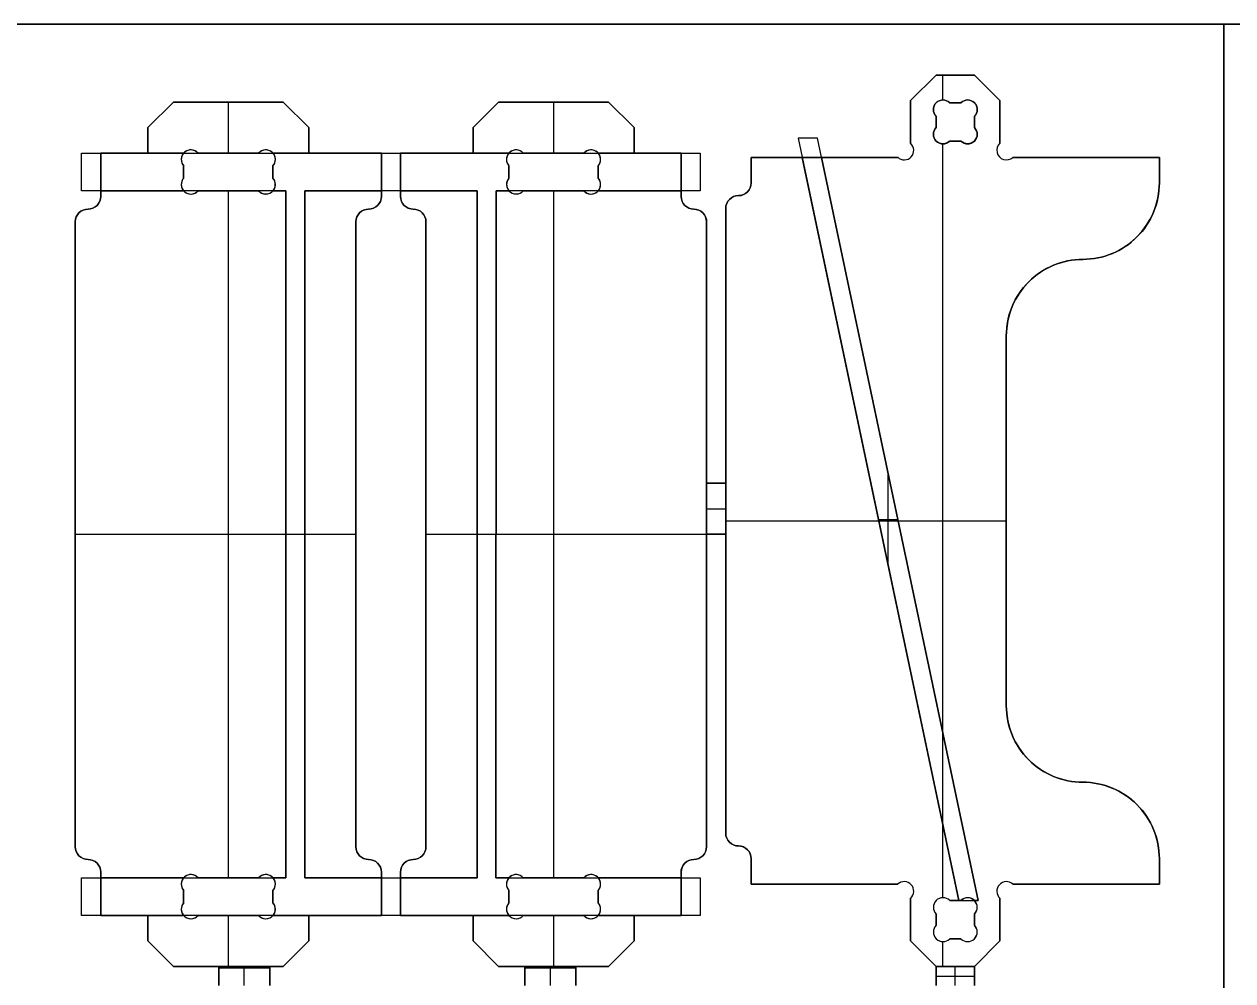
# Model space of a CAD drawing. Extents: x 0 to 96, y 0 to 48.
# Drawn here: x 24.48 to 48.17, y 29.24 to 48 of the extents above; entities that cross this region are included whole.
import ezdxf

# ---------------------------------------------------------------- set-up
doc = ezdxf.new("R2010")
doc.units = 0
doc.header["$MEASUREMENT"] = 0
for name, color, linetype in [('POCKETS_10_MM', 5, 'CONTINUOUS'), ('PROFILE_-_INSIDE', 30, 'CONTINUOUS'), ('PROFILE_-_OUTSIDE', 18, 'CONTINUOUS'), ('STOCK_PERIMETER', 1, 'CONTINUOUS'), ('TABS', 51, 'CONTINUOUS')]:
    doc.layers.add(name, color=color, linetype=linetype)

msp = doc.modelspace()

# ---------------------------------------------------------------- linework, layer by layer
at = {"layer": 'POCKETS_10_MM'}
for points in [[(42.801, 30.819), (43.184, 30.818), (40.031, 45.763), (39.654, 45.764)], [(25.608, 30.526), (25.608, 31.264), (29.61, 31.264), (29.613, 44.734), (25.608, 44.734), (25.608, 45.472), (37.733, 45.472), (37.733, 44.734), (33.731, 44.734), (33.729, 31.264), (37.733, 31.264), (37.733, 30.526)], [(29.986, 31.262), (33.361, 31.264), (33.358, 44.734), (29.983, 44.734)]]:
    msp.add_lwpolyline(points, close=True, dxfattribs=at)
at = {"layer": 'PROFILE_-_INSIDE'}
for p, q in [((27.889, 45.472), (29.077, 45.472)), ((35.452, 45.472), (34.264, 45.472)), ((27.608, 44.982), (27.608, 45.223)), ((29.358, 45.223), (29.358, 44.982)), ((33.983, 45.223), (33.983, 44.982)), ((35.733, 44.982), (35.733, 45.223)), ((29.077, 44.734), (27.889, 44.734)), ((34.264, 44.734), (35.452, 44.734)), ((29.077, 31.264), (27.889, 31.264)), ((34.264, 31.264), (35.452, 31.264)), ((27.608, 31.015), (27.608, 30.774)), ((29.358, 30.774), (29.358, 31.015)), ((33.983, 30.774), (33.983, 31.015)), ((35.733, 31.015), (35.733, 30.774)), ((27.889, 30.526), (29.077, 30.526)), ((35.452, 30.526), (34.264, 30.526))]:
    msp.add_line(p, q, dxfattribs=at)
for points in [[(42.358, 46.194, -1), (42.623, 46.459), (42.843, 46.459, -1), (43.108, 46.194), (43.108, 45.974, -1), (42.843, 45.709), (42.623, 45.709, -1), (42.358, 45.974)], [(42.358, 30.334, 1), (42.623, 30.069), (42.843, 30.069, 1), (43.108, 30.334), (43.108, 30.554, 1), (42.843, 30.819), (42.623, 30.819, 1), (42.358, 30.554)]]:
    msp.add_lwpolyline(points, format="xyb", close=True, dxfattribs=at)
for centre, radius, start, end in [((27.749, 45.348), 0.188, 41.511, 221.511), ((29.218, 45.348), 0.188, 318.489, 138.489), ((34.124, 45.348), 0.188, 41.511, 221.511), ((35.593, 45.348), 0.188, 318.489, 138.489), ((27.749, 44.858), 0.188, 138.489, 318.489), ((29.218, 44.858), 0.187, 221.511, 41.511), ((34.124, 44.858), 0.188, 138.489, 318.489), ((35.593, 44.858), 0.188, 221.511, 41.511), ((27.749, 31.14), 0.188, 41.511, 221.511), ((29.218, 31.14), 0.188, 318.489, 138.489), ((34.124, 31.14), 0.188, 41.511, 221.511), ((35.593, 31.14), 0.188, 318.489, 138.489), ((27.749, 30.65), 0.188, 138.489, 318.489), ((29.218, 30.65), 0.187, 221.511, 41.511), ((34.124, 30.65), 0.187, 138.489, 318.489), ((35.593, 30.65), 0.188, 221.511, 41.511)]:
    msp.add_arc(centre, radius, start, end, dxfattribs=at)
at = {"layer": 'PROFILE_-_OUTSIDE'}
for p, q in [((42.358, 47.002), (41.858, 46.502)), ((41.858, 46.502), (42.358, 47.002)), ((41.858, 46.502, 0.74), (42.358, 47.002, 0.74)), ((42.358, 47.002, 0.37), (41.858, 46.502, 0.37)), ((43.108, 47.002), (42.358, 47.002)), ((42.358, 47.002), (43.108, 47.002)), ((42.358, 47.002, 0.74), (42.358, 47.002)), ((42.358, 47.002, 0.74), (43.108, 47.002, 0.74)), ((43.108, 47.002, 0.37), (42.358, 47.002, 0.37)), ((42.483, 47.002), (42.483, 46.514)), ((42.483, 47.002, 0.74), (42.483, 46.514, 0.74)), ((42.733, 47.002), (42.733, 47.002, 0.74)), ((43.608, 46.502), (43.108, 47.002)), ((43.108, 47.002), (43.608, 46.502)), ((43.108, 47.002, 0.74), (43.108, 47.002)), ((43.108, 47.002, 0.74), (43.608, 46.502, 0.74)), ((43.608, 46.502, 0.37), (43.108, 47.002, 0.37)), ((42.108, 46.752), (42.108, 46.752, 0.74)), ((43.358, 46.752), (43.358, 46.752, 0.74)), ((27.406, 46.472), (26.906, 45.972)), ((26.906, 45.972), (27.406, 46.472)), ((26.906, 45.972, 0.74), (27.406, 46.472, 0.74)), ((27.406, 46.472, 0.37), (26.906, 45.972, 0.37)), ((29.561, 46.472), (27.406, 46.472)), ((27.406, 46.472), (29.561, 46.472)), ((27.406, 46.472, 0.74), (27.406, 46.472)), ((27.406, 46.472, 0.74), (29.561, 46.472, 0.74)), ((29.561, 46.472, 0.37), (27.406, 46.472, 0.37)), ((28.483, 46.472), (28.483, 45.472)), ((28.483, 46.472), (28.483, 46.472, 0.74)), ((28.483, 46.472, 0.74), (28.483, 45.472, 0.74)), ((30.061, 45.972), (29.561, 46.472)), ((29.561, 46.472), (30.061, 45.972)), ((29.561, 46.472, 0.74), (29.561, 46.472)), ((29.561, 46.472, 0.74), (30.061, 45.972, 0.74)), ((30.061, 45.972, 0.37), (29.561, 46.472, 0.37)), ((33.781, 46.472), (33.281, 45.972)), ((33.281, 45.972), (33.781, 46.472)), ((33.281, 45.972, 0.74), (33.781, 46.472, 0.74)), ((33.781, 46.472, 0.37), (33.281, 45.972, 0.37)), ((35.936, 46.472), (33.781, 46.472)), ((33.781, 46.472), (35.936, 46.472)), ((33.781, 46.472, 0.74), (33.781, 46.472)), ((33.781, 46.472, 0.74), (35.936, 46.472, 0.74)), ((35.936, 46.472, 0.37), (33.781, 46.472, 0.37)), ((34.858, 46.472), (34.858, 45.472)), ((34.858, 46.472), (34.858, 46.472, 0.74)), ((34.858, 46.472, 0.74), (34.858, 45.472, 0.74)), ((36.436, 45.972), (35.936, 46.472)), ((35.936, 46.472), (36.436, 45.972)), ((35.936, 46.472, 0.74), (35.936, 46.472)), ((35.936, 46.472, 0.74), (36.436, 45.972, 0.74)), ((36.436, 45.972, 0.37), (35.936, 46.472, 0.37)), ((41.858, 46.502), (41.858, 45.664)), ((41.858, 45.664), (41.858, 46.502)), ((41.858, 45.664, 0.74), (41.858, 46.502, 0.74)), ((41.858, 46.502, 0.74), (41.858, 46.502)), ((41.858, 46.502, 0.37), (41.858, 45.664, 0.37)), ((42.358, 46.459), (42.358, 46.459, 0.74)), ((42.623, 46.459), (42.843, 46.459)), ((42.843, 46.459, 0.74), (42.623, 46.459, 0.74)), ((42.623, 46.459, 0.74), (42.623, 46.459)), ((42.843, 46.459, 0.5), (42.623, 46.459, 0.5)), ((42.733, 46.459), (42.733, 46.459, 0.74)), ((42.843, 46.459, 0.74), (42.843, 46.459)), ((43.108, 46.459), (43.108, 46.459, 0.74)), ((43.608, 45.664), (43.608, 46.502)), ((43.608, 46.502), (43.608, 45.664)), ((43.608, 46.502, 0.74), (43.608, 46.502)), ((43.608, 46.502, 0.74), (43.608, 45.664, 0.74)), ((43.608, 45.664, 0.37), (43.608, 46.502, 0.37)), ((27.156, 46.222), (27.156, 46.222, 0.74)), ((29.811, 46.222), (29.811, 46.222, 0.74)), ((33.531, 46.222), (33.531, 46.222, 0.74)), ((36.186, 46.222), (36.186, 46.222, 0.74)), ((26.906, 45.972), (26.906, 45.472)), ((26.906, 45.472), (26.906, 45.972)), ((26.906, 45.472, 0.74), (26.906, 45.972, 0.74)), ((26.906, 45.972, 0.74), (26.906, 45.972)), ((26.906, 45.972, 0.37), (26.906, 45.472, 0.37)), ((30.061, 45.472), (30.061, 45.972)), ((30.061, 45.972), (30.061, 45.472)), ((30.061, 45.972, 0.74), (30.061, 45.972)), ((30.061, 45.972, 0.74), (30.061, 45.472, 0.74)), ((30.061, 45.472, 0.37), (30.061, 45.972, 0.37)), ((33.281, 45.972), (33.281, 45.472)), ((33.281, 45.472), (33.281, 45.972)), ((33.281, 45.472, 0.74), (33.281, 45.972, 0.74)), ((33.281, 45.972, 0.74), (33.281, 45.972)), ((33.281, 45.972, 0.37), (33.281, 45.472, 0.37)), ((36.436, 45.472), (36.436, 45.972)), ((36.436, 45.972), (36.436, 45.472)), ((36.436, 45.972, 0.74), (36.436, 45.972)), ((36.436, 45.972, 0.74), (36.436, 45.472, 0.74)), ((36.436, 45.472, 0.37), (36.436, 45.972, 0.37)), ((41.858, 46.083), (41.858, 46.083, 0.74)), ((42.358, 46.194), (42.358, 46.194, 0.74)), ((42.358, 45.974), (42.358, 46.194)), ((42.358, 46.194, 0.74), (42.358, 45.974, 0.74)), ((42.358, 46.194, 0.5), (42.358, 45.974, 0.5)), ((42.358, 46.084), (42.358, 46.084, 0.74)), ((42.358, 45.974, 0.74), (42.358, 45.974)), ((43.108, 46.194), (43.108, 45.974)), ((43.108, 45.974, 0.74), (43.108, 46.194, 0.74)), ((43.108, 46.194, 0.74), (43.108, 46.194)), ((43.108, 45.974, 0.5), (43.108, 46.194, 0.5)), ((43.108, 46.084), (43.108, 46.084, 0.74)), ((43.108, 45.974, 0.74), (43.108, 45.974)), ((43.608, 46.083), (43.608, 46.083, 0.74)), ((26.906, 45.722), (26.906, 45.722, 0.74)), ((27.624, 45.488), (27.624, 45.488, 0.74)), ((29.342, 45.488), (29.342, 45.488, 0.74)), ((30.061, 45.722), (30.061, 45.722, 0.74)), ((33.281, 45.722), (33.281, 45.722, 0.74)), ((33.999, 45.488), (33.999, 45.488, 0.74)), ((35.717, 45.488), (35.717, 45.488, 0.74)), ((36.436, 45.722), (36.436, 45.722, 0.74)), ((41.858, 45.664, 0.74), (41.858, 45.664)), ((42.358, 45.709), (42.358, 45.709, 0.74)), ((42.483, 45.654), (42.483, 30.874)), ((42.483, 45.654, 0.74), (42.483, 34.14, 0.74)), ((42.843, 45.709), (42.623, 45.709)), ((42.623, 45.709, 0.74), (42.843, 45.709, 0.74)), ((42.623, 45.709, 0.74), (42.623, 45.709)), ((42.623, 45.709, 0.5), (42.843, 45.709, 0.5)), ((42.733, 45.709), (42.733, 45.709, 0.74)), ((42.843, 45.709, 0.74), (42.843, 45.709)), ((43.108, 45.709), (43.108, 45.709, 0.74)), ((43.608, 45.664, 0.74), (43.608, 45.664)), ((26.906, 45.472), (25.983, 45.472)), ((25.983, 45.472), (25.983, 44.624)), ((25.983, 45.472), (26.906, 45.472)), ((25.983, 45.472, 0.34), (25.983, 44.734, 0.34)), ((26.906, 45.472, 0.34), (25.983, 45.472, 0.34)), ((25.983, 45.472, 0.34), (25.983, 45.472)), ((26.444, 45.472), (26.444, 45.472, 0.34)), ((26.906, 45.472, 0.74), (26.906, 45.472, 0.34)), ((26.906, 45.472, 0.34), (26.906, 45.472)), ((27.608, 45.472, 0.74), (26.906, 45.472, 0.74)), ((27.608, 45.472, 0.34), (26.906, 45.472, 0.34)), ((26.906, 45.472, 0.54), (27.608, 45.472, 0.54)), ((27.608, 45.472, 0.34), (27.608, 45.472, 0.74)), ((27.889, 45.472), (29.077, 45.472)), ((27.889, 45.472, 0.74), (27.889, 45.472, 0.34)), ((29.077, 45.472, 0.34), (27.889, 45.472, 0.34)), ((27.889, 45.472, 0.34), (27.889, 45.472)), ((29.077, 45.472, 0.74), (27.889, 45.472, 0.74)), ((29.077, 45.472, 0.5), (27.889, 45.472, 0.5)), ((28.483, 45.472, 0.34), (28.483, 45.472, 0.74)), ((28.483, 45.472), (28.483, 45.472, 0.34)), ((29.077, 45.472, 0.74), (29.077, 45.472, 0.34)), ((29.077, 45.472, 0.34), (29.077, 45.472)), ((30.061, 45.472, 0.74), (29.358, 45.472, 0.74)), ((29.358, 45.472, 0.74), (29.358, 45.472, 0.34)), ((30.061, 45.472, 0.34), (29.358, 45.472, 0.34)), ((29.358, 45.472, 0.54), (30.061, 45.472, 0.54)), ((31.483, 45.472), (30.061, 45.472)), ((30.061, 45.472), (31.483, 45.472)), ((30.061, 45.472, 0.74), (30.061, 45.472, 0.34)), ((31.483, 45.472, 0.34), (30.061, 45.472, 0.34)), ((30.061, 45.472, 0.34), (30.061, 45.472)), ((30.772, 45.472), (30.772, 45.472, 0.34)), ((31.483, 44.624), (31.483, 45.472)), ((31.483, 44.734, 0.34), (31.483, 45.472, 0.34)), ((31.483, 45.472, 0.34), (31.483, 45.472)), ((33.281, 45.472), (31.858, 45.472)), ((31.858, 45.472), (31.858, 44.624)), ((31.858, 45.472), (33.281, 45.472)), ((31.858, 45.472, 0.34), (31.858, 44.734, 0.34)), ((33.281, 45.472, 0.34), (31.858, 45.472, 0.34)), ((31.858, 45.472, 0.34), (31.858, 45.472)), ((32.569, 45.472), (32.569, 45.472, 0.34)), ((33.281, 45.472, 0.74), (33.281, 45.472, 0.34)), ((33.983, 45.472, 0.74), (33.281, 45.472, 0.74)), ((33.281, 45.472, 0.34), (33.281, 45.472)), ((33.983, 45.472, 0.34), (33.281, 45.472, 0.34)), ((33.281, 45.472, 0.54), (33.983, 45.472, 0.54)), ((33.983, 45.472, 0.34), (33.983, 45.472, 0.74)), ((34.264, 45.472), (35.452, 45.472)), ((34.264, 45.472, 0.74), (34.264, 45.472, 0.34)), ((35.452, 45.472, 0.34), (34.264, 45.472, 0.34)), ((34.264, 45.472, 0.34), (34.264, 45.472)), ((35.452, 45.472, 0.74), (34.264, 45.472, 0.74)), ((35.452, 45.472, 0.5), (34.264, 45.472, 0.5)), ((34.858, 45.472, 0.34), (34.858, 45.472, 0.74)), ((34.858, 45.472), (34.858, 45.472, 0.34)), ((35.452, 45.472, 0.74), (35.452, 45.472, 0.34)), ((35.452, 45.472, 0.34), (35.452, 45.472)), ((36.436, 45.472, 0.74), (35.733, 45.472, 0.74)), ((35.733, 45.472, 0.74), (35.733, 45.472, 0.34)), ((36.436, 45.472, 0.34), (35.733, 45.472, 0.34)), ((35.733, 45.472, 0.54), (36.436, 45.472, 0.54)), ((37.358, 45.472), (36.436, 45.472)), ((36.436, 45.472), (37.358, 45.472)), ((36.436, 45.472, 0.74), (36.436, 45.472, 0.34)), ((37.358, 45.472, 0.34), (36.436, 45.472, 0.34)), ((36.436, 45.472, 0.34), (36.436, 45.472)), ((36.897, 45.472), (36.897, 45.472, 0.34)), ((37.358, 44.624), (37.358, 45.472)), ((37.358, 44.734, 0.34), (37.358, 45.472, 0.34)), ((37.358, 45.472, 0.34), (37.358, 45.472)), ((41.604, 45.389), (38.733, 45.389)), ((38.733, 45.389), (38.733, 44.889)), ((38.733, 45.389), (41.604, 45.389)), ((38.733, 45.389, 0.74), (38.733, 45.389)), ((38.733, 45.389, 0.74), (39.733, 45.389, 0.74)), ((39.733, 45.389, 0.37), (38.733, 45.389, 0.37)), ((39.733, 45.389, 0.74), (39.733, 45.389, 0.34)), ((40.11, 45.389, 0.34), (39.733, 45.389, 0.34)), ((39.733, 45.389, 0.74), (42.801, 30.819, 0.74)), ((39.733, 45.389, 0.34), (42.801, 30.819, 0.34)), ((42.801, 30.819, 0.54), (39.733, 45.389, 0.54)), ((43.184, 30.818, 0.74), (40.11, 45.389, 0.74)), ((43.184, 30.818, 0.34), (40.11, 45.389, 0.34)), ((40.11, 45.389, 0.34), (40.11, 45.389, 0.74)), ((40.11, 45.389, 0.74), (41.604, 45.389, 0.74)), ((41.604, 45.389, 0.37), (40.11, 45.389, 0.37)), ((40.11, 45.389, 0.54), (43.184, 30.818, 0.54)), ((40.168, 45.389), (40.168, 45.389, 0.74)), ((41.604, 45.389, 0.74), (41.604, 45.389)), ((41.869, 45.399), (41.869, 45.399, 0.74)), ((43.598, 45.399), (43.598, 45.399, 0.74)), ((46.733, 45.389), (43.863, 45.389)), ((43.863, 45.389), (46.733, 45.389)), ((43.863, 45.389, 0.74), (43.863, 45.389)), ((43.863, 45.389, 0.74), (46.733, 45.389, 0.74)), ((46.733, 45.389, 0.37), (43.863, 45.389, 0.37)), ((45.298, 45.389), (45.298, 45.389, 0.74)), ((46.733, 44.889), (46.733, 45.389)), ((46.733, 45.389, 0.74), (46.733, 45.389)), ((27.608, 44.982), (27.608, 45.223)), ((27.608, 45.223, 0.34), (27.608, 44.982, 0.34)), ((27.608, 45.223, 0.34), (27.608, 45.223)), ((27.608, 45.103), (27.608, 45.103, 0.34)), ((29.358, 45.223), (29.358, 44.982)), ((29.358, 44.982, 0.34), (29.358, 45.223, 0.34)), ((29.358, 45.223, 0.34), (29.358, 45.223)), ((29.358, 45.103), (29.358, 45.103, 0.34)), ((33.983, 44.982), (33.983, 45.223)), ((33.983, 45.223, 0.34), (33.983, 44.982, 0.34)), ((33.983, 45.223, 0.34), (33.983, 45.223)), ((33.983, 45.103), (33.983, 45.103, 0.34)), ((35.733, 45.223), (35.733, 44.982)), ((35.733, 44.982, 0.34), (35.733, 45.223, 0.34)), ((35.733, 45.223, 0.34), (35.733, 45.223)), ((35.733, 45.103), (35.733, 45.103, 0.34)), ((27.608, 44.982, 0.34), (27.608, 44.982)), ((29.358, 44.982, 0.34), (29.358, 44.982)), ((33.983, 44.982, 0.34), (33.983, 44.982)), ((35.733, 44.982, 0.34), (35.733, 44.982)), ((38.733, 44.889), (38.733, 44.889, 0.74)), ((46.733, 44.889), (46.733, 44.889, 0.74)), ((25.983, 44.734, 0.74), (25.983, 44.734, 0.34)), ((25.983, 44.734, 0.74), (27.608, 44.734, 0.74)), ((25.983, 44.734, 0.34), (27.608, 44.734, 0.34)), ((27.608, 44.734, 0.54), (25.983, 44.734, 0.54)), ((25.983, 44.624), (25.983, 44.624, 0.74)), ((27.608, 44.734, 0.74), (27.608, 44.734, 0.34)), ((27.624, 44.718), (27.624, 44.718, 0.74)), ((29.077, 44.734), (27.889, 44.734)), ((27.889, 44.734, 0.74), (27.889, 44.734, 0.34)), ((27.889, 44.734, 0.34), (29.077, 44.734, 0.34)), ((27.889, 44.734, 0.34), (27.889, 44.734)), ((27.889, 44.734, 0.74), (29.077, 44.734, 0.74)), ((27.889, 44.734, 0.5), (29.077, 44.734, 0.5)), ((28.483, 44.734), (28.483, 31.264)), ((28.483, 44.734, 0.34), (28.483, 44.734, 0.74)), ((28.483, 44.734, 0.74), (28.483, 31.264, 0.74)), ((28.483, 44.734), (28.483, 44.734, 0.34)), ((29.077, 44.734), (29.077, 44.734, 0.34)), ((29.077, 44.734, 0.34), (29.077, 44.734, 0.74)), ((29.342, 44.718), (29.342, 44.718, 0.74)), ((29.358, 44.734, 0.34), (29.358, 44.734, 0.74)), ((29.358, 44.734, 0.74), (29.613, 44.734, 0.74)), ((29.358, 44.734, 0.34), (29.613, 44.734, 0.34)), ((29.613, 44.734, 0.54), (29.358, 44.734, 0.54)), ((29.613, 44.734, 0.74), (29.61, 31.264, 0.74)), ((29.613, 44.734, 0.34), (29.61, 31.264, 0.34)), ((29.61, 31.264, 0.54), (29.613, 44.734, 0.54)), ((29.613, 44.734, 0.34), (29.613, 44.734, 0.74)), ((29.983, 44.734, 0.74), (29.986, 31.262, 0.74)), ((29.986, 31.262, 0.34), (29.983, 44.734, 0.34)), ((29.983, 44.734, 0.34), (29.983, 44.734, 0.74)), ((29.983, 44.734, 0.34), (31.483, 44.734, 0.34)), ((31.483, 44.734, 0.74), (29.983, 44.734, 0.74)), ((29.983, 44.734, 0.54), (29.986, 31.262, 0.54)), ((31.483, 44.734, 0.54), (29.983, 44.734, 0.54)), ((31.483, 44.734, 0.34), (31.483, 44.734, 0.74)), ((31.483, 44.624), (31.483, 44.624, 0.74)), ((31.858, 44.734, 0.74), (31.858, 44.734, 0.34)), ((33.358, 44.734, 0.74), (31.858, 44.734, 0.74)), ((31.858, 44.734, 0.34), (33.358, 44.734, 0.34)), ((33.358, 44.734, 0.54), (31.858, 44.734, 0.54)), ((31.858, 44.624), (31.858, 44.624, 0.74)), ((33.361, 31.264, 0.74), (33.358, 44.734, 0.74)), ((33.358, 44.734, 0.34), (33.358, 44.734, 0.74)), ((33.358, 44.734, 0.34), (33.361, 31.264, 0.34)), ((33.361, 31.264, 0.54), (33.358, 44.734, 0.54)), ((33.729, 31.264, 0.74), (33.731, 44.734, 0.74)), ((33.729, 31.264, 0.34), (33.731, 44.734, 0.34)), ((33.731, 44.734, 0.54), (33.729, 31.264, 0.54)), ((33.731, 44.734, 0.74), (33.983, 44.734, 0.74)), ((33.731, 44.734, 0.34), (33.731, 44.734, 0.74)), ((33.731, 44.734, 0.34), (33.983, 44.734, 0.34)), ((33.983, 44.734, 0.54), (33.731, 44.734, 0.54)), ((33.983, 44.734, 0.74), (33.983, 44.734, 0.34)), ((33.999, 44.718), (33.999, 44.718, 0.74)), ((34.264, 44.734), (34.264, 44.734, 0.34)), ((35.452, 44.734), (34.264, 44.734)), ((34.264, 44.734, 0.34), (35.452, 44.734, 0.34)), ((34.264, 44.734, 0.34), (34.264, 44.734, 0.74)), ((34.264, 44.734, 0.74), (35.452, 44.734, 0.74)), ((34.264, 44.734, 0.5), (35.452, 44.734, 0.5)), ((34.858, 44.734), (34.858, 31.264)), ((34.858, 44.734, 0.34), (34.858, 44.734, 0.74)), ((34.858, 44.734, 0.74), (34.858, 31.264, 0.74)), ((34.858, 44.734), (34.858, 44.734, 0.34)), ((35.452, 44.734, 0.74), (35.452, 44.734, 0.34)), ((35.452, 44.734, 0.34), (35.452, 44.734)), ((35.717, 44.718), (35.717, 44.718, 0.74)), ((35.733, 44.734, 0.34), (35.733, 44.734, 0.74)), ((35.733, 44.734, 0.74), (37.358, 44.734, 0.74)), ((35.733, 44.734, 0.34), (37.358, 44.734, 0.34)), ((37.358, 44.734, 0.54), (35.733, 44.734, 0.54)), ((37.358, 44.734, 0.34), (37.358, 44.734, 0.74)), ((37.358, 44.624), (37.358, 44.624, 0.74)), ((38.483, 44.639), (38.483, 44.639, 0.74)), ((25.733, 44.374), (25.733, 44.374, 0.74)), ((31.233, 44.374), (31.233, 44.374, 0.74)), ((32.108, 44.374), (32.108, 44.374, 0.74)), ((37.608, 44.374), (37.608, 44.374, 0.74)), ((38.233, 44.389), (38.233, 32.139)), ((38.233, 44.389), (38.233, 44.389, 0.74)), ((25.483, 44.124), (25.483, 31.874)), ((25.483, 44.124), (25.483, 44.124, 0.74)), ((30.983, 31.874), (30.983, 44.124)), ((30.983, 44.124), (30.983, 44.124, 0.74)), ((32.358, 44.124), (32.358, 31.874)), ((32.358, 44.124), (32.358, 44.124, 0.74)), ((37.858, 31.874), (37.858, 44.124)), ((37.858, 44.124), (37.858, 44.124, 0.74)), ((45.233, 43.389), (45.233, 43.389, 0.74)), ((43.733, 41.389), (43.733, 41.889)), ((43.733, 41.889), (43.733, 41.889, 0.74)), ((43.733, 35.139), (43.733, 41.389)), ((43.733, 41.389), (43.733, 41.389, 0.74)), ((41.419, 37.381, 0.34), (41.419, 39.184, 0.34)), ((38.233, 38.264), (43.733, 38.264)), ((38.233, 38.264, 0.74), (41.233, 38.264, 0.74)), ((41.227, 38.291, 0.74), (41.227, 38.291, 0.34)), ((41.227, 38.291, 0.34), (41.607, 38.291, 0.34)), ((41.607, 38.291, 0.74), (41.607, 38.291, 0.34)), ((41.613, 38.264, 0.74), (43.733, 38.264, 0.74)), ((25.483, 37.999), (30.983, 37.999)), ((25.483, 37.999, 0.74), (29.611, 37.999, 0.74)), ((29.611, 37.999, 0.74), (29.611, 37.999, 0.34)), ((29.611, 37.999, 0.34), (29.985, 37.999, 0.34)), ((29.985, 37.999, 0.74), (30.983, 37.999, 0.74)), ((29.985, 37.998, 0.74), (29.985, 37.998, 0.34)), ((32.358, 37.999), (37.858, 37.999)), ((32.358, 37.999, 0.74), (33.36, 37.999, 0.74)), ((33.36, 37.999, 0.74), (33.36, 37.999, 0.34)), ((33.36, 37.999, 0.34), (33.73, 37.999, 0.34)), ((33.73, 37.999, 0.74), (33.73, 37.999, 0.34)), ((33.73, 37.999, 0.74), (37.858, 37.999, 0.74)), ((43.733, 34.639), (43.733, 35.139)), ((43.733, 35.139), (43.733, 35.139, 0.74)), ((43.733, 34.639), (43.733, 34.639, 0.74)), ((45.233, 33.139), (45.233, 33.139, 0.74)), ((42.483, 32.326, 0.74), (42.483, 30.874, 0.74)), ((38.233, 32.139), (38.233, 32.139, 0.74)), ((25.483, 31.874), (25.483, 31.874, 0.74)), ((30.983, 31.874), (30.983, 31.874, 0.74)), ((32.358, 31.874), (32.358, 31.874, 0.74)), ((37.858, 31.874), (37.858, 31.874, 0.74)), ((38.483, 31.889), (38.483, 31.889, 0.74)), ((25.733, 31.624), (25.733, 31.624, 0.74)), ((31.233, 31.624), (31.233, 31.624, 0.74)), ((32.108, 31.624), (32.108, 31.624, 0.74)), ((37.608, 31.624), (37.608, 31.624, 0.74)), ((38.733, 31.639), (38.733, 31.139)), ((38.733, 31.639), (38.733, 31.639, 0.74)), ((46.733, 31.139), (46.733, 31.639)), ((46.733, 31.639), (46.733, 31.639, 0.74)), ((25.983, 31.374), (25.983, 30.526)), ((25.983, 31.374), (25.983, 31.374, 0.74)), ((27.624, 31.28), (27.624, 31.28, 0.74)), ((29.342, 31.28), (29.342, 31.28, 0.74)), ((31.483, 30.526), (31.483, 31.374)), ((31.483, 31.374), (31.483, 31.374, 0.74)), ((31.858, 31.374), (31.858, 30.526)), ((31.858, 31.374), (31.858, 31.374, 0.74)), ((33.999, 31.28), (33.999, 31.28, 0.74)), ((35.717, 31.28), (35.717, 31.28, 0.74)), ((37.358, 30.526), (37.358, 31.374)), ((37.358, 31.374), (37.358, 31.374, 0.74)), ((25.983, 31.264, 0.34), (25.983, 31.264, 0.74)), ((25.983, 31.264, 0.34), (25.983, 30.526, 0.34)), ((27.608, 31.264, 0.74), (25.983, 31.264, 0.74)), ((27.608, 31.264, 0.34), (25.983, 31.264, 0.34)), ((25.983, 31.264, 0.54), (27.608, 31.264, 0.54)), ((27.608, 31.264, 0.34), (27.608, 31.264, 0.74)), ((27.889, 31.264), (29.077, 31.264)), ((27.889, 31.264, 0.74), (27.889, 31.264, 0.34)), ((29.077, 31.264, 0.34), (27.889, 31.264, 0.34)), ((27.889, 31.264, 0.34), (27.889, 31.264)), ((29.077, 31.264, 0.74), (27.889, 31.264, 0.74)), ((29.077, 31.264, 0.5), (27.889, 31.264, 0.5)), ((28.483, 31.264, 0.34), (28.483, 31.264, 0.74)), ((28.483, 31.264), (28.483, 31.264, 0.34)), ((29.077, 31.264), (29.077, 31.264, 0.34)), ((29.077, 31.264, 0.34), (29.077, 31.264, 0.74)), ((29.61, 31.264, 0.34), (29.358, 31.264, 0.34)), ((29.61, 31.264, 0.74), (29.358, 31.264, 0.74)), ((29.358, 31.264, 0.74), (29.358, 31.264, 0.34)), ((29.358, 31.264, 0.54), (29.61, 31.264, 0.54)), ((29.61, 31.264, 0.34), (29.61, 31.264, 0.74)), ((29.986, 31.262, 0.74), (31.483, 31.263, 0.74)), ((31.483, 31.263, 0.34), (29.986, 31.262, 0.34)), ((29.986, 31.262, 0.54), (31.483, 31.263, 0.54)), ((29.986, 31.262, 0.74), (29.986, 31.262, 0.34)), ((31.483, 31.263, 0.74), (31.483, 31.263, 0.34)), ((31.483, 30.526, 0.34), (31.483, 31.263, 0.34)), ((33.361, 31.264, 0.34), (31.858, 31.263, 0.34)), ((31.858, 31.263, 0.74), (33.361, 31.264, 0.74)), ((31.858, 31.263, 0.54), (33.361, 31.264, 0.54)), ((31.858, 31.263, 0.34), (31.858, 31.263, 0.74)), ((31.858, 31.263, 0.34), (31.858, 30.526, 0.34)), ((33.361, 31.264, 0.34), (33.361, 31.264, 0.74)), ((33.729, 31.264, 0.34), (33.729, 31.264, 0.74)), ((33.983, 31.264, 0.74), (33.729, 31.264, 0.74)), ((33.983, 31.264, 0.34), (33.729, 31.264, 0.34)), ((33.729, 31.264, 0.54), (33.983, 31.264, 0.54)), ((33.983, 31.264, 0.34), (33.983, 31.264, 0.74)), ((34.264, 31.264), (34.264, 31.264, 0.34)), ((34.264, 31.264), (35.452, 31.264)), ((35.452, 31.264, 0.34), (34.264, 31.264, 0.34)), ((34.264, 31.264, 0.34), (34.264, 31.264, 0.74)), ((35.452, 31.264, 0.74), (34.264, 31.264, 0.74)), ((35.452, 31.264, 0.5), (34.264, 31.264, 0.5)), ((34.858, 31.264, 0.34), (34.858, 31.264, 0.74)), ((34.858, 31.264), (34.858, 31.264, 0.34)), ((35.452, 31.264, 0.74), (35.452, 31.264, 0.34)), ((35.452, 31.264, 0.34), (35.452, 31.264)), ((37.358, 31.264, 0.74), (35.733, 31.264, 0.74)), ((35.733, 31.264, 0.74), (35.733, 31.264, 0.34)), ((37.358, 31.264, 0.34), (35.733, 31.264, 0.34)), ((35.733, 31.264, 0.54), (37.358, 31.264, 0.54)), ((37.358, 31.264, 0.74), (37.358, 31.264, 0.34)), ((37.358, 30.526, 0.34), (37.358, 31.264, 0.34)), ((38.733, 31.139), (41.604, 31.139)), ((41.604, 31.139), (38.733, 31.139)), ((41.604, 31.139, 0.74), (38.733, 31.139, 0.74)), ((38.733, 31.139, 0.74), (38.733, 31.139)), ((38.733, 31.139, 0.37), (41.604, 31.139, 0.37)), ((40.168, 31.139), (40.168, 31.139, 0.74)), ((41.604, 31.139, 0.74), (41.604, 31.139)), ((41.869, 31.128), (41.869, 31.128, 0.74)), ((43.598, 31.128), (43.598, 31.128, 0.74)), ((43.863, 31.139), (46.733, 31.139)), ((46.733, 31.139), (43.863, 31.139)), ((46.733, 31.139, 0.74), (43.863, 31.139, 0.74)), ((43.863, 31.139, 0.74), (43.863, 31.139)), ((43.863, 31.139, 0.37), (46.733, 31.139, 0.37)), ((45.298, 31.139), (45.298, 31.139, 0.74)), ((46.733, 31.139, 0.74), (46.733, 31.139)), ((27.608, 30.774), (27.608, 31.015)), ((27.608, 31.015, 0.34), (27.608, 30.774, 0.34)), ((27.608, 31.015, 0.34), (27.608, 31.015)), ((27.608, 30.895), (27.608, 30.895, 0.34)), ((29.358, 31.015), (29.358, 30.774)), ((29.358, 30.774, 0.34), (29.358, 31.015, 0.34)), ((29.358, 31.015, 0.34), (29.358, 31.015)), ((29.358, 30.895), (29.358, 30.895, 0.34)), ((33.983, 30.774), (33.983, 31.015)), ((33.983, 31.015, 0.34), (33.983, 30.774, 0.34)), ((33.983, 31.015, 0.34), (33.983, 31.015)), ((33.983, 30.895), (33.983, 30.895, 0.34)), ((35.733, 31.015), (35.733, 30.774)), ((35.733, 30.774, 0.34), (35.733, 31.015, 0.34)), ((35.733, 31.015, 0.34), (35.733, 31.015)), ((35.733, 30.895), (35.733, 30.895, 0.34)), ((41.858, 30.863), (41.858, 30.026)), ((41.858, 30.026), (41.858, 30.863)), ((41.858, 30.026, 0.74), (41.858, 30.863, 0.74)), ((41.858, 30.863, 0.74), (41.858, 30.863)), ((41.858, 30.863, 0.37), (41.858, 30.026, 0.37)), ((42.358, 30.819), (42.358, 30.819, 0.74)), ((42.623, 30.819), (42.843, 30.819)), ((42.623, 30.819, 0.74), (42.623, 30.819)), ((42.801, 30.819, 0.74), (42.623, 30.819, 0.74)), ((42.801, 30.819, 0.5), (42.623, 30.819, 0.5)), ((42.733, 30.819), (42.733, 30.819, 0.74)), ((42.801, 30.819, 0.34), (42.843, 30.819, 0.34)), ((42.801, 30.819, 0.74), (42.801, 30.819, 0.34)), ((42.843, 30.819, 0.34), (42.843, 30.819)), ((43.108, 30.819), (43.108, 30.819, 0.34)), ((43.109, 30.818, 0.34), (43.109, 30.818, 0.74)), ((43.109, 30.818, 0.74), (43.184, 30.818, 0.74)), ((43.109, 30.818, 0.34), (43.184, 30.818, 0.34)), ((43.184, 30.818, 0.54), (43.109, 30.818, 0.54)), ((43.184, 30.818, 0.34), (43.184, 30.818, 0.74)), ((43.608, 30.026), (43.608, 30.863)), ((43.608, 30.863), (43.608, 30.026)), ((43.608, 30.863, 0.74), (43.608, 30.863)), ((43.608, 30.863, 0.74), (43.608, 30.026, 0.74)), ((43.608, 30.026, 0.37), (43.608, 30.863, 0.37)), ((27.608, 30.774, 0.34), (27.608, 30.774)), ((29.358, 30.774, 0.34), (29.358, 30.774)), ((33.983, 30.774, 0.34), (33.983, 30.774)), ((35.733, 30.774, 0.34), (35.733, 30.774)), ((25.983, 30.526), (26.906, 30.526)), ((26.906, 30.526), (25.983, 30.526)), ((25.983, 30.526, 0.34), (26.906, 30.526, 0.34)), ((25.983, 30.526, 0.34), (25.983, 30.526)), ((26.444, 30.526), (26.444, 30.526, 0.34)), ((26.906, 30.526), (26.906, 30.026)), ((26.906, 30.026), (26.906, 30.526)), ((26.906, 30.026, 0.74), (26.906, 30.526, 0.74)), ((26.906, 30.526, 0.74), (26.906, 30.526, 0.34)), ((26.906, 30.526, 0.74), (27.608, 30.526, 0.74)), ((26.906, 30.526, 0.34), (26.906, 30.526)), ((26.906, 30.526, 0.34), (27.608, 30.526, 0.34)), ((26.906, 30.526, 0.37), (26.906, 30.026, 0.37)), ((27.608, 30.526, 0.54), (26.906, 30.526, 0.54)), ((27.608, 30.526, 0.74), (27.608, 30.526, 0.34)), ((27.624, 30.51), (27.624, 30.51, 0.74)), ((29.077, 30.526), (27.889, 30.526)), ((27.889, 30.526, 0.74), (27.889, 30.526, 0.34)), ((27.889, 30.526, 0.34), (29.077, 30.526, 0.34)), ((27.889, 30.526, 0.34), (27.889, 30.526)), ((27.889, 30.526, 0.74), (29.077, 30.526, 0.74)), ((27.889, 30.526, 0.5), (29.077, 30.526, 0.5)), ((28.483, 30.526), (28.483, 29.526)), ((28.483, 30.526, 0.74), (28.483, 29.526, 0.74)), ((28.483, 30.526, 0.34), (28.483, 30.526, 0.74)), ((28.483, 30.526), (28.483, 30.526, 0.34)), ((29.077, 30.526, 0.74), (29.077, 30.526, 0.34)), ((29.077, 30.526, 0.34), (29.077, 30.526)), ((29.342, 30.51), (29.342, 30.51, 0.74)), ((29.358, 30.526, 0.34), (29.358, 30.526, 0.74)), ((29.358, 30.526, 0.74), (30.061, 30.526, 0.74)), ((29.358, 30.526, 0.34), (30.061, 30.526, 0.34)), ((30.061, 30.526, 0.54), (29.358, 30.526, 0.54)), ((30.061, 30.026), (30.061, 30.526)), ((30.061, 30.526), (31.483, 30.526)), ((30.061, 30.526), (30.061, 30.026)), ((31.483, 30.526), (30.061, 30.526)), ((30.061, 30.526, 0.74), (30.061, 30.526, 0.34)), ((30.061, 30.526, 0.74), (30.061, 30.026, 0.74)), ((30.061, 30.526, 0.34), (31.483, 30.526, 0.34)), ((30.061, 30.526, 0.34), (30.061, 30.526)), ((30.061, 30.026, 0.37), (30.061, 30.526, 0.37)), ((30.772, 30.526), (30.772, 30.526, 0.34)), ((31.483, 30.526, 0.34), (31.483, 30.526)), ((31.858, 30.526), (33.281, 30.526)), ((33.281, 30.526), (31.858, 30.526)), ((31.858, 30.526, 0.34), (33.281, 30.526, 0.34)), ((31.858, 30.526, 0.34), (31.858, 30.526)), ((32.569, 30.526), (32.569, 30.526, 0.34)), ((33.281, 30.526), (33.281, 30.026)), ((33.281, 30.026), (33.281, 30.526)), ((33.281, 30.026, 0.74), (33.281, 30.526, 0.74)), ((33.281, 30.526, 0.74), (33.281, 30.526, 0.34)), ((33.281, 30.526, 0.34), (33.281, 30.526)), ((33.281, 30.526, 0.74), (33.983, 30.526, 0.74)), ((33.281, 30.526, 0.34), (33.983, 30.526, 0.34)), ((33.281, 30.526, 0.37), (33.281, 30.026, 0.37)), ((33.983, 30.526, 0.54), (33.281, 30.526, 0.54)), ((33.983, 30.526, 0.74), (33.983, 30.526, 0.34)), ((33.999, 30.51), (33.999, 30.51, 0.74)), ((35.452, 30.526), (34.264, 30.526)), ((34.264, 30.526, 0.74), (34.264, 30.526, 0.34)), ((34.264, 30.526, 0.34), (35.452, 30.526, 0.34)), ((34.264, 30.526, 0.34), (34.264, 30.526)), ((34.264, 30.526, 0.74), (35.452, 30.526, 0.74)), ((34.264, 30.526, 0.5), (35.452, 30.526, 0.5)), ((34.858, 30.526), (34.858, 29.526)), ((34.858, 30.526, 0.74), (34.858, 29.526, 0.74)), ((34.858, 30.526, 0.34), (34.858, 30.526, 0.74)), ((34.858, 30.526), (34.858, 30.526, 0.34)), ((35.452, 30.526, 0.74), (35.452, 30.526, 0.34)), ((35.452, 30.526, 0.34), (35.452, 30.526)), ((35.717, 30.51), (35.717, 30.51, 0.74)), ((35.733, 30.526, 0.74), (36.436, 30.526, 0.74)), ((35.733, 30.526, 0.34), (35.733, 30.526, 0.74)), ((35.733, 30.526, 0.34), (36.436, 30.526, 0.34)), ((36.436, 30.526, 0.54), (35.733, 30.526, 0.54)), ((36.436, 30.026), (36.436, 30.526)), ((36.436, 30.526), (37.358, 30.526)), ((36.436, 30.526), (36.436, 30.026)), ((37.358, 30.526), (36.436, 30.526)), ((36.436, 30.526, 0.74), (36.436, 30.526, 0.34)), ((36.436, 30.526, 0.74), (36.436, 30.026, 0.74)), ((36.436, 30.526, 0.34), (37.358, 30.526, 0.34)), ((36.436, 30.526, 0.34), (36.436, 30.526)), ((36.436, 30.026, 0.37), (36.436, 30.526, 0.37)), ((36.897, 30.526), (36.897, 30.526, 0.34)), ((37.358, 30.526, 0.34), (37.358, 30.526)), ((41.858, 30.445), (41.858, 30.445, 0.74)), ((42.358, 30.334), (42.358, 30.554)), ((42.358, 30.554, 0.74), (42.358, 30.334, 0.74)), ((42.358, 30.554, 0.74), (42.358, 30.554)), ((42.358, 30.554, 0.5), (42.358, 30.334, 0.5)), ((42.358, 30.444), (42.358, 30.444, 0.74)), ((42.358, 30.334), (42.358, 30.334, 0.74)), ((43.108, 30.554), (43.108, 30.334)), ((43.108, 30.334, 0.74), (43.108, 30.554, 0.74)), ((43.108, 30.554, 0.74), (43.108, 30.554)), ((43.108, 30.334, 0.5), (43.108, 30.554, 0.5)), ((43.108, 30.444), (43.108, 30.444, 0.74)), ((43.108, 30.334, 0.74), (43.108, 30.334)), ((43.608, 30.445), (43.608, 30.445, 0.74)), ((26.906, 30.276), (26.906, 30.276, 0.74)), ((30.061, 30.276), (30.061, 30.276, 0.74)), ((33.281, 30.276), (33.281, 30.276, 0.74)), ((36.436, 30.276), (36.436, 30.276, 0.74)), ((26.906, 30.026), (27.406, 29.526)), ((27.406, 29.526), (26.906, 30.026)), ((27.406, 29.526, 0.74), (26.906, 30.026, 0.74)), ((26.906, 30.026, 0.74), (26.906, 30.026)), ((26.906, 30.026, 0.37), (27.406, 29.526, 0.37)), ((29.561, 29.526), (30.061, 30.026)), ((30.061, 30.026), (29.561, 29.526)), ((30.061, 30.026, 0.74), (29.561, 29.526, 0.74)), ((29.561, 29.526, 0.37), (30.061, 30.026, 0.37)), ((30.061, 30.026, 0.74), (30.061, 30.026)), ((33.281, 30.026), (33.781, 29.526)), ((33.781, 29.526), (33.281, 30.026)), ((33.781, 29.526, 0.74), (33.281, 30.026, 0.74)), ((33.281, 30.026, 0.74), (33.281, 30.026)), ((33.281, 30.026, 0.37), (33.781, 29.526, 0.37)), ((35.936, 29.526), (36.436, 30.026)), ((36.436, 30.026), (35.936, 29.526)), ((36.436, 30.026, 0.74), (35.936, 29.526, 0.74)), ((35.936, 29.526, 0.37), (36.436, 30.026, 0.37)), ((36.436, 30.026, 0.74), (36.436, 30.026)), ((41.858, 30.026), (42.358, 29.526)), ((42.358, 29.526), (41.858, 30.026)), ((42.358, 29.526, 0.74), (41.858, 30.026, 0.74)), ((41.858, 30.026, 0.74), (41.858, 30.026)), ((41.858, 30.026, 0.37), (42.358, 29.526, 0.37)), ((42.358, 30.069), (42.358, 30.069, 0.74)), ((42.483, 30.014), (42.483, 29.526)), ((42.483, 30.014, 0.74), (42.483, 29.526, 0.74)), ((42.843, 30.069), (42.623, 30.069)), ((42.623, 30.069, 0.74), (42.843, 30.069, 0.74)), ((42.623, 30.069, 0.74), (42.623, 30.069)), ((42.623, 30.069, 0.5), (42.843, 30.069, 0.5)), ((42.733, 30.069), (42.733, 30.069, 0.74)), ((42.843, 30.069, 0.74), (42.843, 30.069)), ((43.108, 30.069), (43.108, 30.069, 0.74)), ((43.108, 29.526), (43.608, 30.026)), ((43.608, 30.026), (43.108, 29.526)), ((43.608, 30.026, 0.74), (43.108, 29.526, 0.74)), ((43.108, 29.526, 0.37), (43.608, 30.026, 0.37)), ((43.608, 30.026, 0.74), (43.608, 30.026)), ((27.156, 29.776), (27.156, 29.776, 0.74)), ((29.811, 29.776), (29.811, 29.776, 0.74)), ((33.531, 29.776), (33.531, 29.776, 0.74)), ((36.186, 29.776), (36.186, 29.776, 0.74)), ((42.108, 29.776), (42.108, 29.776, 0.74)), ((43.358, 29.776), (43.358, 29.776, 0.74)), ((27.406, 29.526), (29.561, 29.526)), ((29.561, 29.526), (27.406, 29.526)), ((29.561, 29.526, 0.74), (27.406, 29.526, 0.74)), ((27.406, 29.526, 0.74), (27.406, 29.526)), ((27.406, 29.526, 0.37), (29.561, 29.526, 0.37)), ((28.483, 29.526), (28.483, 29.526, 0.74)), ((29.561, 29.526, 0.74), (29.561, 29.526)), ((33.781, 29.526), (35.936, 29.526)), ((35.936, 29.526), (33.781, 29.526)), ((35.936, 29.526, 0.74), (33.781, 29.526, 0.74)), ((33.781, 29.526, 0.74), (33.781, 29.526)), ((33.781, 29.526, 0.37), (35.936, 29.526, 0.37)), ((34.858, 29.526), (34.858, 29.526, 0.74)), ((35.936, 29.526, 0.74), (35.936, 29.526)), ((42.358, 29.526), (43.108, 29.526)), ((43.108, 29.526), (42.358, 29.526)), ((42.358, 29.526), (42.358, 29.526, 0.74)), ((43.108, 29.526, 0.74), (42.358, 29.526, 0.74)), ((42.358, 29.526, 0.37), (43.108, 29.526, 0.37)), ((42.733, 29.526), (42.733, 29.526, 0.74)), ((43.108, 29.526, 0.74), (43.108, 29.526))]:
    msp.add_line(p, q, dxfattribs=at)
for points in [[(25.983, 30.526), (25.983, 31.374, 0.414213), (25.733, 31.624, -0.414214), (25.483, 31.874), (25.483, 44.124, -0.414213), (25.733, 44.374, 0.414214), (25.983, 44.624), (25.983, 45.472)], [(31.483, 45.472), (31.483, 44.624, -0.414213), (31.233, 44.374)], [(32.108, 31.624, 0.414213), (32.358, 31.874), (32.358, 44.124, 0.414213), (32.108, 44.374, -0.414213), (31.858, 44.624), (31.858, 45.472)], [(37.358, 45.472), (37.358, 44.624, 0.414213), (37.608, 44.374, -0.414214), (37.858, 44.124), (37.858, 31.874, -0.414213), (37.608, 31.624, 0.414214), (37.358, 31.374), (37.358, 30.526)], [(38.733, 31.139), (38.733, 31.639, 0.414214), (38.483, 31.889, -0.414214), (38.233, 32.139), (38.233, 44.389, -0.414214), (38.483, 44.639, 0.414214), (38.733, 44.889), (38.733, 45.389)], [(38.733, 31.139), (38.733, 31.639, 0.414214), (38.483, 31.889, -0.414214), (38.233, 32.139), (38.233, 44.389, -0.414214), (38.483, 44.639, 0.414214), (38.733, 44.889), (38.733, 45.389)], [(38.733, 45.389), (38.733, 44.889, -0.414214), (38.483, 44.639, 0.414214), (38.233, 44.389), (38.233, 32.139, 0.414214), (38.483, 31.889, -0.414214), (38.733, 31.639), (38.733, 31.139)], [(46.733, 45.389), (46.733, 44.889, -0.414214), (45.233, 43.389, 0.414214), (43.733, 41.889), (43.733, 41.389), (43.733, 35.139), (43.733, 34.639, 0.414214), (45.233, 33.139, -0.414214), (46.733, 31.639), (46.733, 31.139)], [(46.733, 45.389), (46.733, 44.889, -0.414214), (45.233, 43.389, 0.414214), (43.733, 41.889), (43.733, 41.389), (43.733, 35.139), (43.733, 34.639, 0.414214), (45.233, 33.139, -0.414214), (46.733, 31.639), (46.733, 31.139)], [(46.733, 31.139), (46.733, 31.639, 0.414214), (45.233, 33.139, -0.414214), (43.733, 34.639), (43.733, 35.139), (43.733, 41.389), (43.733, 41.889, -0.414214), (45.233, 43.389, 0.414214), (46.733, 44.889), (46.733, 45.389)], [(25.983, 31.264), (25.983, 31.374, 0.414213), (25.733, 31.624, -0.414214), (25.483, 31.874), (25.483, 44.124, -0.414213), (25.733, 44.374, 0.414214), (25.983, 44.624), (25.983, 44.734)], [(25.983, 44.734), (25.983, 44.624, -0.414214), (25.733, 44.374, 0.414213), (25.483, 44.124), (25.483, 31.874, 0.414214), (25.733, 31.624, -0.414213), (25.983, 31.374), (25.983, 31.264)], [(31.483, 44.734), (31.483, 44.624, -0.414213), (31.233, 44.374)], [(31.233, 44.374, 0.414213), (31.483, 44.624), (31.483, 44.734)], [(32.108, 31.624, 0.414213), (32.358, 31.874), (32.358, 44.124, 0.414213), (32.108, 44.374, -0.414213), (31.858, 44.624), (31.858, 44.734)], [(31.858, 44.734), (31.858, 44.624, 0.414213), (32.108, 44.374, -0.414213), (32.358, 44.124), (32.358, 31.874, -0.414213), (32.108, 31.624)], [(37.358, 44.734), (37.358, 44.624, 0.414213), (37.608, 44.374, -0.414214), (37.858, 44.124), (37.858, 31.874, -0.414213), (37.608, 31.624, 0.414214), (37.358, 31.374), (37.358, 31.264)], [(37.358, 31.264), (37.358, 31.374, -0.414214), (37.608, 31.624, 0.414213), (37.858, 31.874), (37.858, 44.124, 0.414214), (37.608, 44.374, -0.414213), (37.358, 44.624), (37.358, 44.734)], [(31.233, 44.374, 0.414213), (30.983, 44.124), (30.983, 31.874, 0.414213), (31.233, 31.624, -0.414213), (31.483, 31.374), (31.483, 30.526)], [(31.233, 44.374, 0.414213), (30.983, 44.124), (30.983, 31.874, 0.414213), (31.233, 31.624, -0.414213), (31.483, 31.374), (31.483, 31.263)], [(31.483, 31.263), (31.483, 31.374, 0.414213), (31.233, 31.624, -0.414213), (30.983, 31.874), (30.983, 44.124, -0.414213), (31.233, 44.374)], [(31.858, 30.526), (31.858, 31.374, -0.414213), (32.108, 31.624)], [(31.858, 31.263), (31.858, 31.374, -0.414213), (32.108, 31.624)], [(32.108, 31.624, 0.414213), (31.858, 31.374), (31.858, 31.263)]]:
    msp.add_lwpolyline(points, format="xyb", dxfattribs=at)
for centre, radius, start, end in [((42.491, 46.326), 0.188, 45, 225), ((42.491, 46.326, 0.74), 0.187, 45, 225), ((42.491, 46.326, 0.5), 0.188, 45, 225), ((42.976, 46.326), 0.188, 315, 135), ((42.976, 46.326, 0.74), 0.188, 315, 135), ((42.976, 46.326, 0.5), 0.188, 315, 135), ((42.491, 45.841), 0.188, 135, 315), ((42.491, 45.841, 0.74), 0.188, 135, 315), ((42.491, 45.841, 0.5), 0.188, 135, 315), ((42.976, 45.841), 0.187, 225, 45), ((42.976, 45.841, 0.74), 0.188, 225, 45), ((42.976, 45.841, 0.5), 0.187, 225, 45), ((27.749, 45.348), 0.188, 41.511, 221.511), ((27.749, 45.348, 0.74), 0.187, 41.511, 138.489), ((27.749, 45.348, 0.5), 0.187, 41.511, 138.489), ((29.218, 45.348), 0.188, 318.489, 138.489), ((29.218, 45.348, 0.74), 0.188, 41.511, 138.489), ((29.218, 45.348, 0.5), 0.188, 41.511, 138.489), ((34.124, 45.348), 0.188, 41.511, 221.511), ((34.124, 45.348, 0.74), 0.187, 41.511, 138.489), ((34.124, 45.348, 0.5), 0.187, 41.511, 138.489), ((35.593, 45.348), 0.188, 318.489, 138.489), ((35.593, 45.348, 0.74), 0.188, 41.511, 138.489), ((35.593, 45.348, 0.5), 0.188, 41.511, 138.489), ((41.731, 45.527), 0.187, 227.2615, 47.2615), ((41.731, 45.527), 0.187, 227.2615, 47.2615), ((41.731, 45.527, 0.74), 0.187, 227.2615, 47.2615), ((41.731, 45.527, 0.37), 0.187, 227.2615, 47.2615), ((43.735, 45.527), 0.188, 132.7385, 312.7385), ((43.735, 45.527), 0.188, 132.7385, 312.7385), ((43.735, 45.527, 0.74), 0.188, 132.7385, 312.7385), ((43.735, 45.527, 0.37), 0.188, 132.7385, 312.7385), ((27.749, 45.348, 0.34), 0.188, 138.489, 221.511), ((29.218, 45.348, 0.34), 0.188, 318.489, 41.511), ((34.124, 45.348, 0.34), 0.188, 138.489, 221.511), ((35.593, 45.348, 0.34), 0.188, 318.489, 41.511), ((27.749, 44.858), 0.188, 138.489, 318.489), ((27.749, 44.858, 0.34), 0.188, 138.489, 221.511), ((29.218, 44.858), 0.188, 221.511, 41.511), ((29.218, 44.858, 0.34), 0.188, 318.489, 41.511), ((34.124, 44.858), 0.187, 138.489, 318.489), ((34.124, 44.858, 0.34), 0.187, 138.489, 221.511), ((35.593, 44.858), 0.188, 221.511, 41.511), ((35.593, 44.858, 0.34), 0.188, 318.489, 41.511), ((38.483, 44.889), 0.25, 270, 360), ((45.233, 44.889), 1.5, 270, 360), ((25.733, 44.624), 0.25, 270, 0), ((27.749, 44.858, 0.74), 0.188, 221.511, 318.489), ((27.749, 44.858, 0.5), 0.188, 221.511, 318.489), ((29.218, 44.858, 0.74), 0.188, 221.511, 318.489), ((29.218, 44.858, 0.5), 0.188, 221.511, 318.489), ((31.233, 44.624), 0.25, 270, 360), ((32.108, 44.624), 0.25, 180, 270), ((34.124, 44.858, 0.74), 0.187, 221.511, 318.489), ((34.124, 44.858, 0.5), 0.187, 221.511, 318.489), ((35.593, 44.858, 0.74), 0.188, 221.511, 318.489), ((35.593, 44.858, 0.5), 0.188, 221.511, 318.489), ((37.608, 44.624), 0.25, 180, 270), ((38.483, 44.389), 0.25, 90, 180), ((25.733, 44.124), 0.25, 90, 180), ((31.233, 44.124), 0.25, 90, 180), ((32.108, 44.124), 0.25, 0, 90), ((37.608, 44.124), 0.25, 0, 90), ((45.233, 41.889), 1.5, 90, 180), ((45.233, 34.639), 1.5, 180, 270), ((45.233, 31.639), 1.5, 0, 90), ((38.483, 32.139), 0.25, 180, 270), ((25.733, 31.874), 0.25, 180, 270), ((31.233, 31.874), 0.25, 180, 270), ((32.108, 31.874), 0.25, 270, 360), ((37.608, 31.874), 0.25, 270, 360), ((38.483, 31.639), 0.25, 0, 90), ((25.733, 31.374), 0.25, 0, 90), ((31.233, 31.374), 0.25, 0, 90), ((32.108, 31.374), 0.25, 90, 180), ((37.608, 31.374), 0.25, 90, 180), ((27.749, 31.14), 0.188, 41.511, 221.511), ((27.749, 31.14, 0.74), 0.188, 41.511, 138.489), ((27.749, 31.14, 0.5), 0.188, 41.511, 138.489), ((29.218, 31.14), 0.188, 318.489, 138.489), ((29.218, 31.14, 0.74), 0.188, 41.511, 138.489), ((29.218, 31.14, 0.5), 0.188, 41.511, 138.489), ((34.124, 31.14), 0.188, 41.511, 221.511), ((34.124, 31.14, 0.74), 0.187, 41.511, 138.489), ((34.124, 31.14, 0.5), 0.187, 41.511, 138.489), ((35.593, 31.14), 0.188, 318.489, 138.489), ((35.593, 31.14, 0.74), 0.188, 41.511, 138.489), ((35.593, 31.14, 0.5), 0.188, 41.511, 138.489), ((27.749, 31.14, 0.34), 0.188, 138.489, 221.511), ((29.218, 31.14, 0.34), 0.188, 318.489, 41.511), ((34.124, 31.14, 0.34), 0.188, 138.489, 221.511), ((35.593, 31.14, 0.34), 0.188, 318.489, 41.511), ((41.731, 31.001), 0.188, 312.7385, 132.7385), ((41.731, 31.001), 0.188, 312.7385, 132.7385), ((41.731, 31.001, 0.74), 0.188, 312.7385, 132.7385), ((41.731, 31.001, 0.37), 0.188, 312.7385, 132.7385), ((43.735, 31.001), 0.188, 47.2615, 227.2615), ((43.735, 31.001), 0.188, 47.2615, 227.2615), ((43.735, 31.001, 0.74), 0.188, 47.2615, 227.2615), ((43.735, 31.001, 0.37), 0.188, 47.2615, 227.2615), ((42.491, 30.686), 0.188, 45, 225), ((42.491, 30.686, 0.74), 0.188, 45, 225), ((42.491, 30.686, 0.5), 0.188, 45, 225), ((42.976, 30.686), 0.187, 315, 135), ((42.976, 30.686, 0.34), 0.187, 44.7099, 135.0173), ((42.976, 30.686, 0.74), 0.188, 315, 44.707), ((42.976, 30.686, 0.5), 0.188, 315, 44.707), ((27.749, 30.65), 0.188, 138.489, 318.489), ((27.749, 30.65, 0.34), 0.188, 138.489, 221.511), ((29.218, 30.65), 0.188, 221.511, 41.511), ((29.218, 30.65, 0.34), 0.188, 318.489, 41.511), ((34.124, 30.65), 0.188, 138.489, 318.489), ((34.124, 30.65, 0.34), 0.188, 138.489, 221.511), ((35.593, 30.65), 0.188, 221.511, 41.511), ((35.593, 30.65, 0.34), 0.188, 318.489, 41.511), ((27.749, 30.65, 0.74), 0.188, 221.511, 318.489), ((27.749, 30.65, 0.5), 0.188, 221.511, 318.489), ((29.218, 30.65, 0.74), 0.188, 221.511, 318.489), ((29.218, 30.65, 0.5), 0.187, 221.511, 318.489), ((34.124, 30.65, 0.74), 0.188, 221.511, 318.489), ((34.124, 30.65, 0.5), 0.188, 221.511, 318.489), ((35.593, 30.65, 0.74), 0.188, 221.511, 318.489), ((35.593, 30.65, 0.5), 0.187, 221.511, 318.489), ((42.491, 30.201), 0.187, 135, 315), ((42.491, 30.201, 0.74), 0.187, 135, 315), ((42.491, 30.201, 0.5), 0.188, 135, 315), ((42.976, 30.201), 0.188, 225, 45), ((42.976, 30.201, 0.74), 0.188, 225, 45), ((42.976, 30.201, 0.5), 0.188, 225, 45)]:
    msp.add_arc(centre, radius, start, end, dxfattribs=at)
at = {"layer": 'STOCK_PERIMETER'}
for points in [[(0, 0), (0, 48), (96, 48), (96, 0)], [(24, 0), (48, 0), (48, 48), (24, 48)], [(48, 0), (72, 0), (72, 48), (48, 48)]]:
    msp.add_lwpolyline(points, close=True, dxfattribs=at)
at = {"layer": 'TABS'}
for p, q in [((38.233, 38.999), (37.858, 38.999)), ((38.233, 38.999, 0.15), (37.858, 38.999, 0.15)), ((37.858, 38.999), (37.858, 37.999)), ((37.858, 38.999, 0.15), (37.858, 38.999)), ((37.858, 38.999, 0.15), (37.858, 37.999, 0.15)), ((37.858, 38.999, 0.075), (38.233, 38.999, 0.075)), ((38.233, 37.999), (38.233, 38.999)), ((38.233, 38.999), (38.233, 38.999, 0.15)), ((38.233, 37.999, 0.15), (38.233, 38.999, 0.15)), ((37.858, 38.499, 0.15), (38.233, 38.499, 0.15)), ((37.858, 38.499), (38.233, 38.499)), ((37.858, 37.999), (37.858, 37.999, 0.15)), ((37.858, 37.999), (38.233, 37.999)), ((37.858, 37.999, 0.15), (38.233, 37.999, 0.15)), ((38.233, 37.999, 0.075), (37.858, 37.999, 0.075)), ((38.233, 37.999, 0.15), (38.233, 37.999)), ((29.296, 29.526), (28.296, 29.526)), ((28.296, 29.526), (28.296, 29.526, 0.15)), ((29.296, 29.526, 0.15), (28.296, 29.526, 0.15)), ((28.296, 29.526), (28.296, 29.151)), ((28.296, 29.526, 0.15), (28.296, 29.151, 0.15)), ((28.296, 29.151, 0.075), (28.296, 29.526, 0.075)), ((28.296, 29.5), (29.296, 29.5)), ((28.296, 29.5), (28.296, 29.5, 0.15)), ((28.296, 29.5, 0.15), (29.296, 29.5, 0.15)), ((28.483, 29.526), (28.483, 29.526, 0.15)), ((28.796, 29.151), (28.796, 29.526)), ((28.796, 29.151, 0.15), (28.796, 29.526, 0.15)), ((29.296, 29.151), (29.296, 29.526)), ((29.296, 29.151, 0.15), (29.296, 29.526, 0.15)), ((29.296, 29.526, 0.15), (29.296, 29.526)), ((29.296, 29.526, 0.075), (29.296, 29.151, 0.075)), ((29.296, 29.5), (29.296, 29.5, 0.15)), ((35.296, 29.526), (34.296, 29.526)), ((34.296, 29.526), (34.296, 29.526, 0.15)), ((35.296, 29.526, 0.15), (34.296, 29.526, 0.15)), ((34.296, 29.526), (34.296, 29.151)), ((34.296, 29.526, 0.15), (34.296, 29.151, 0.15)), ((34.296, 29.151, 0.075), (34.296, 29.526, 0.075)), ((34.296, 29.5), (35.296, 29.5)), ((34.296, 29.5), (34.296, 29.5, 0.15)), ((34.296, 29.5, 0.15), (35.296, 29.5, 0.15)), ((34.796, 29.151), (34.796, 29.526)), ((34.796, 29.151, 0.15), (34.796, 29.526, 0.15)), ((34.858, 29.526), (34.858, 29.526, 0.15)), ((35.296, 29.151), (35.296, 29.526)), ((35.296, 29.151, 0.15), (35.296, 29.526, 0.15)), ((35.296, 29.526, 0.15), (35.296, 29.526)), ((35.296, 29.526, 0.075), (35.296, 29.151, 0.075)), ((35.296, 29.5), (35.296, 29.5, 0.15)), ((42.358, 29.526), (42.358, 29.151)), ((43.108, 29.526), (42.358, 29.526)), ((43.108, 29.526, 0.15), (42.358, 29.526, 0.15)), ((42.358, 29.526), (42.358, 29.526, 0.15)), ((42.358, 29.526, 0.15), (42.358, 29.151, 0.15)), ((42.358, 29.526, 0.075), (43.108, 29.526, 0.075)), ((42.358, 29.151, 0.075), (42.358, 29.526, 0.075)), ((42.733, 29.151), (42.733, 29.526)), ((42.733, 29.526), (42.733, 29.526, 0.15)), ((42.733, 29.151, 0.15), (42.733, 29.526, 0.15)), ((43.108, 29.151), (43.108, 29.526)), ((43.108, 29.151, 0.15), (43.108, 29.526, 0.15)), ((43.108, 29.526, 0.15), (43.108, 29.526)), ((43.108, 29.526, 0.075), (43.108, 29.151, 0.075)), ((42.358, 29.338), (43.108, 29.338)), ((42.358, 29.338), (42.358, 29.338, 0.15)), ((42.358, 29.338, 0.15), (43.108, 29.338, 0.15)), ((43.108, 29.338), (43.108, 29.338, 0.15))]:
    msp.add_line(p, q, dxfattribs=at)

doc.saveas('drawing.dxf')
